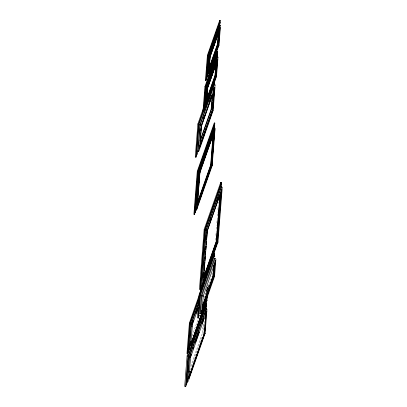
<?xml version="1.0" encoding="UTF-8"?>
<svg xmlns="http://www.w3.org/2000/svg" width="407" height="407" viewBox="0 0 407 407"><rect width="100%" height="100%" fill="white"/><g stroke="black" fill="none" stroke-linecap="round" stroke-linejoin="round"><path stroke-width="0.31" stroke-dasharray="2.04 1.53" d="M205.169 295.192L205.367 292.689M190.812 366.214L202.508 333.002L203.2 324.247M206.196 292.262L206.344 290.394M203.241 333.796L204.222 321.327M206.522 292.709L206.868 288.329M206.807 291.163L207.102 287.378M206.898 291.127L207.178 287.317M206.954 290.964L207.249 287.205M207.143 289.642L207.341 287.149M207.361 289.769L207.707 285.383M207.448 289.27L207.743 285.541M207.946 288.1L208.242 284.371M208.16 286.721L208.359 284.193M212.184 272.776L211.889 276.521L212.79 276.689M215.527 240.364L215.725 237.851M215.924 235.338L216.219 231.573M216.417 229.065L216.712 225.295M216.911 222.787L217.257 218.391M217.455 215.878L217.75 212.113M217.948 209.6L218.249 205.835M218.447 203.322L218.544 202.07M204.299 298.077L205.56 294.48M205.774 293.885L211.676 277.121M192.241 335.78L198.301 318.584M190.593 369.704L201.974 337.383M202.508 333.002L203.485 333.185"/><path stroke-width="0.61" d="M203.749 107.28L197.863 123.987L195.253 157.127L195.95 157.255L198.056 151.267M195.95 157.255L198.56 124.12L203.393 110.394M197.176 153.907A1.491 1.47 -42.7 0 1 197.074 154.238L196.433 154.823L198.83 124.41L204.736 107.636M199.338 150.142L198.814 151.109L197.756 151.643A1.267 1.252 -42.7 0 0 197.573 151.908L199.705 124.873L214.25 83.567A1.267 1.252 -42.7 0 0 214.316 83.883L215.094 84.753L215.211 85.841M198.224 151.358L200.3 125.046L214.642 84.31M214.433 128.078L214.825 123.072L214.296 122.975L197.273 171.316L193.874 214.474L194.398 214.575L196.082 209.798M200.269 141.254L201.45 126.267L212.663 94.429L211.477 109.417L200.269 141.254L200.193 138.863M200.442 135.714L200.59 133.822M200.839 130.672L201.038 128.149M194.398 214.575L197.802 171.413L214.825 123.072M199.516 149.247L201.389 125.473L215.033 86.737L213.161 110.506L199.516 149.247L199.059 149.16M195.329 212.037A1.109 1.094 -42.7 0 1 195.212 212.362L194.77 212.729L198.006 171.637L214.458 124.913L214.728 125.417A1.109 1.094 -42.7 0 1 214.713 125.758M205.148 107.102L203.48 111.839L202.951 111.742L204.93 86.635L217.226 51.714L217.755 51.811L217.358 56.832M207.616 75.738L205.952 80.474L205.423 80.377L207.402 55.271L219.699 20.35L220.228 20.447L219.978 23.586M196.968 209.188A1.475 1.46 -42.7 0 1 196.851 209.544L196.123 210.104A0.524 0.519 -42.7 0 0 195.94 210.175A0.839 0.829 -42.7 0 0 195.635 210.526L198.667 171.988L214.413 127.274A0.839 0.829 -42.7 0 0 214.56 127.712A0.524 0.519 -42.7 0 0 214.708 127.839L215.166 128.622A1.475 1.46 -42.7 0 1 215.14 128.999M203.48 111.839L205.459 86.737L217.755 51.811M205.952 80.474L207.931 55.372L220.228 20.447M217.643 54.502A1.109 1.094 -42.7 0 0 217.659 54.156L217.389 53.658L205.662 86.956L203.846 109.997L204.289 109.631A1.109 1.094 -42.7 0 0 204.411 109.305M206.878 77.941A1.109 1.094 -42.7 0 1 206.761 78.266L206.318 78.632L208.135 55.591L219.861 22.293L220.131 22.792A1.109 1.094 -42.7 0 1 220.116 23.138M196.123 210.104L199.115 172.12L214.708 127.839M198.006 192.623L198.102 191.361M198.402 187.566L198.504 186.299M198.799 182.504L198.901 181.237M197.176 203.703L197.324 201.826M197.604 198.621L197.751 196.739M198 193.605L198.158 191.188M198.392 188.589L198.545 186.706M198.799 183.058L198.987 181.064M199.237 177.93L199.384 176.048M218.071 57.738A1.475 1.46 -42.7 0 0 218.096 57.362L217.638 56.578A0.524 0.519 -42.7 0 1 217.496 56.446A0.839 0.829 -42.7 0 1 217.348 56.013L206.324 87.307L204.711 107.789A0.839 0.829 -42.7 0 1 205.011 107.438M220.543 26.374A1.475 1.46 -42.7 0 0 220.569 25.997L220.111 25.214A0.524 0.519 -42.7 0 1 219.968 25.081A0.839 0.829 -42.7 0 1 219.821 24.649L208.796 55.942L207.183 76.424A0.839 0.829 -42.7 0 1 207.484 76.073A0.524 0.519 -42.7 0 1 207.672 76.007L208.399 75.448A1.475 1.46 -42.7 0 0 208.516 75.086M212.993 135.419L210.668 164.932L197.258 203.012L197.426 203.388L199.145 181.624M199.242 180.382L199.827 172.919L215.008 129.675L214.662 129.609M214.54 130.596L211.777 165.629L196.759 208.445L197.105 208.506L199.944 172.441L199.598 172.38L200.972 168.478M205.016 107.443A0.524 0.519 -42.7 0 1 205.204 107.372L206.771 87.439L217.638 56.578M207.672 76.007L209.244 56.074L220.111 25.214M206.13 101.984L206.227 100.743M209.381 60.684L209.483 59.442M206.156 102.203L206.252 100.946M206.553 97.176L206.649 95.915M206.949 92.145L207.097 90.257M208.577 71.469L208.725 69.582M208.974 66.438L209.071 65.181M209.422 60.78L209.519 59.524M206.771 96.897L206.583 99.339L214.972 75.514L215.837 64.535L213.929 69.948M206.965 94.46L207.158 92.018M207.351 89.581L207.448 88.36L213.721 70.543M209.223 68.356L210.119 57L218.61 32.881L217.714 44.236L209.223 68.356L209.244 65.537M209.386 63.706L209.63 60.653M209.819 58.216L209.915 56.995L216.193 39.179M207.601 87.764L206.181 105.774L216.519 76.424L217.938 58.415L207.601 87.764L207.255 87.698M210.073 56.4L208.654 74.41L218.991 45.06L220.406 27.05L210.073 56.4L209.727 56.334L212.006 49.868M207.646 88.365L206.751 99.72L215.242 75.6L216.137 64.245L207.448 88.36M202.554 285.673L189.367 323.117L186.961 353.658L187.566 353.775L189.464 348.387M190.028 347.598L187.098 355.922L184.692 386.462L185.694 386.65L187.591 381.262M187.566 353.775L189.972 323.229L199.181 297.079M188.634 350.854A1.277 1.262 -42.7 0 1 188.502 351.231L187.988 351.653L190.206 323.484L199.257 297.787M185.694 386.65L188.1 356.105L206.649 303.439L205.647 303.251M186.762 383.735A1.277 1.262 -42.7 0 1 186.63 384.106L186.116 384.529L188.334 356.359L206.227 305.555L206.537 306.135A1.277 1.262 -42.7 0 1 206.522 306.527M190.522 347.578L190.064 348.417L189.235 348.789A1.038 1.023 -42.7 0 0 188.985 349.114L190.969 323.886L198.764 301.755M189.55 348.636L191.488 324.038L198.82 303.22M207.01 310.251L206.909 309.305L206.283 308.664A1.038 1.023 -42.7 0 1 206.176 308.267L189.097 356.761L187.108 381.995A1.038 1.023 -42.7 0 1 187.357 381.664L188.187 381.298L188.65 380.453M190.654 342.546L190.756 341.295M191.89 326.892L191.987 325.641M187.673 381.512L189.611 356.914L206.517 308.918M188.634 377.304L188.731 376.053M189.031 372.293L189.128 371.042M206.858 311.029L190.568 357.29L188.802 379.675L205.092 333.414L206.858 311.029L206.456 310.958M200.046 140.756L211.121 109.305L212.215 95.416M214.153 84.824L214.25 83.567M209.05 67.974L217.44 44.149L218.259 33.781M199.644 146.225L212.296 110.302L214.026 88.319M214.301 84.269L214.499 81.771M212.485 109.819L212.632 107.921M212.785 106.029L213.08 102.238M213.182 100.972L213.482 97.181M213.629 95.289L213.879 92.13M213.98 90.863L214.077 89.601M217.079 53.597L217.226 51.714M219.551 22.232L219.699 20.35M214.525 87.276L212.703 110.424L199.272 148.565M217.145 56.771L217.389 53.658M219.76 23.54L219.861 22.293M206.059 104.111L215.863 76.267L217.201 59.29M208.526 72.746L218.335 44.902L219.673 27.925M216.015 75.758L216.31 72.024M216.407 70.782L216.702 67.048M216.85 65.181L217.145 61.447M218.488 44.394L218.783 40.659M218.88 39.418L219.175 35.684M219.271 34.437L219.566 30.703M216.219 74.644L216.315 73.397M216.509 70.904L216.707 68.417M216.951 65.298L217.15 62.81M218.686 43.279L218.788 42.033M218.981 39.54L219.18 37.052M219.373 34.559L219.571 32.067M206.049 105.108L216.173 76.358L217.542 58.974M208.516 73.748L218.64 44.999L220.014 27.61M221.179 185.628L221.428 182.473L220.736 182.341L204.156 229.416L199.435 289.326L200.132 289.453L201.587 285.317M202.772 284.478L199.16 294.749L197.339 317.831L198.245 317.999L199.084 315.603M200.132 289.453L204.853 229.543L221.428 182.473M201.15 287.154A0.753 0.743 -42.7 0 1 200.468 287.754L205.042 229.746L221.093 184.168A0.753 0.743 -42.7 0 1 221.489 184.976M198.245 317.999L200.061 294.917L214.611 253.607L213.706 253.434M214.789 256.349A0.692 0.682 -42.7 0 0 214.789 256.084L214.24 255.448L200.264 295.136L198.611 316.158L199.364 315.761A0.692 0.682 -42.7 0 0 199.461 315.517M222.293 188.029A0.992 0.982 -42.7 0 0 221.637 186.92A0.778 0.768 -42.7 0 1 221.21 186.37L205.81 230.103L201.424 285.76A0.778 0.768 -42.7 0 1 202.035 285.404A0.992 0.982 -42.7 0 0 203.068 284.605M197.426 203.388L210.943 165.013L213.344 134.544M214.199 124.227L214.296 122.975M214.311 126.811L214.458 124.913M215.069 258.465A0.977 0.967 -42.7 0 1 214.474 257.865L201.221 295.543L199.766 314.006A0.977 0.967 -42.7 0 1 200.534 313.655L201.384 313.436L201.836 312.805M202.035 285.404L206.38 230.25L221.642 186.915M197.192 206.237L211.508 165.583L214.174 131.797M211.864 162.53L211.615 165.695L214.153 132.763L213.96 135.938M211.966 161.264L212.266 157.463M212.362 156.196L212.663 152.401M212.764 151.134L213.059 147.334M213.161 146.067L213.461 142.267M213.563 141L213.858 137.205M214.611 130.245L211.818 165.674L212.164 165.741L215.008 129.675M200.534 313.639L201.948 295.726L215.064 258.476L215.776 258.974L215.949 259.722M203.693 274.522L203.887 272.008M204.085 269.495L204.283 266.977M204.533 263.838L204.68 261.95M204.93 258.806L205.077 256.924M205.326 253.78L205.525 251.267M205.723 248.753L205.922 246.24M206.166 243.096L206.313 241.209M206.563 238.07L206.761 235.551M206.96 233.038L207.107 231.156L219.978 194.607L216.31 241.117L203.861 276.48M203.703 276.022L204.004 272.227M204.105 270.965L204.802 262.118M204.899 260.856L205.25 256.43M205.347 255.169L205.647 251.378M205.749 250.112L206.044 246.321M206.145 245.06L206.446 241.265M206.542 240.003L207.239 231.156L222.166 188.655L217.959 242.038L203.19 283.979L202.732 283.893M203.19 283.979L207.397 230.596M201.379 312.016L201.969 312.123L203.23 296.133L215.812 260.399L215.222 260.287M190.68 344.459L206.212 300.356L206.313 299.104M190.781 345.116L206.522 300.412L206.72 297.909M190.695 345.538L206.568 300.463L206.761 297.975M206.125 306.807L206.227 305.555M206.074 309.529L206.176 308.272M188.599 377.935L204.339 333.236L205.967 312.566M206.207 309.045L206.649 303.439M198.346 307.631L192.44 324.41L190.674 346.795L206.965 300.539L207.26 296.805M204.66 330.86L204.904 327.737M205.001 326.485L205.347 322.105M205.449 320.853L205.744 317.104M205.84 315.852L205.988 313.975M204.777 330.993L204.925 329.1M205.174 325.946L205.321 324.053M205.571 320.904L205.718 319.012M205.967 315.857L206.12 313.965M188.614 379.009L204.696 333.343L206.374 311.37L205.759 313.12M214.143 256.685L214.24 255.448M214.413 256.1L214.611 253.607M202.116 306.919L213.034 275.824L213.848 265.506M213.059 275.849L213.858 265.705M202.065 307.544L213.217 275.88L214.107 264.56M220.635 183.603L220.736 182.341M214.443 263.68L213.461 276.149L202.03 308.618M213.614 275.646L213.858 272.563M213.955 271.332L214.296 267.012M214.392 265.781L214.489 264.55M213.797 274.537L213.894 273.301M214.041 271.449L214.286 268.361M214.479 265.888L214.575 264.657M203.556 277.915L216.493 241.173L220.182 194.414M220.991 185.429L221.093 184.168M215.003 262.52L213.919 276.236L201.587 311.421M215.171 260.902L213.96 276.277L201.658 311.065M221.113 187.632L221.21 186.37M203.281 281.115L217.114 241.844L221.093 191.361M217.262 241.32L217.954 232.534M218.05 231.278L218.345 227.513M218.447 226.256L218.742 222.487M218.844 221.235L219.587 211.818M219.683 210.561L219.978 206.797M220.08 205.54L220.375 201.775M220.477 200.519L220.823 196.123M220.92 194.867L221.118 192.358M215.812 260.399L214.555 276.389L201.969 312.123M217.445 240.166L217.547 238.899M217.745 236.365L217.943 233.827M218.142 231.293L218.345 228.754M218.544 226.221L218.742 223.687M218.941 221.149L219.195 217.979M219.342 216.076L219.592 212.907M219.79 210.373L219.994 207.835M220.141 205.937L220.391 202.767M220.589 200.229L220.792 197.695M220.991 195.157L221.189 192.623M202.94 283.297L217.501 241.951L221.642 188.899M219.073 45.167L218.778 45.182M216.6 76.531L216.305 76.547M213.039 46.927L214.489 42.811M209.768 56.38L214.494 42.954M215.11 41.204L216.962 35.948M217.974 33.074L219.79 27.92M216.402 38.584L218.116 33.71M205.423 80.377L205.84 79.192M206.318 78.632L207.158 76.251M209.183 71.296L218.437 45.019M208.588 73.392L218.6 44.953L218.335 44.902M208.084 85.348L212.434 72.995M213.884 68.88L214.504 67.114M214.713 66.529L215.328 64.774M207.295 87.744L214.489 67.313M214.693 66.728L217.318 59.285M202.951 111.742L203.368 110.556M206.71 102.661L215.969 76.379M206.115 104.757L216.132 76.318L215.863 76.267M203.271 118.956L204.314 116.005M209.717 100.661L210.755 97.711M210.963 97.12L211.584 95.36M213.446 90.069L214.479 87.129L212.652 110.363L199.155 148.687M209.534 102.549L201.185 126.262L201.45 126.267M209.742 101.959L212.052 95.406M196.433 154.823L196.851 153.632M197.573 151.908L197.995 150.712M200.025 145.691L212.225 111.045M202.086 165.471L203.546 161.33M204.823 157.54L210.836 140.624M211.879 137.663L214.448 130.204M200.188 171.327L199.827 172.919M200.376 170.798L201.099 168.742M201.307 168.147L212.83 135.429M194.77 212.729L195.401 210.933M195.63 210.526L196.052 209.33M197.568 205.413L211.406 166.29M197.105 208.506L212.164 165.741M210.526 220.324L211.157 218.528M210.119 221.627L211.167 218.651M217.033 201.989L218.92 196.637M200.468 287.759L200.89 286.564M203.729 280.23L217.211 241.951M203.932 280.011L212.998 254.263M213.634 252.467L215.532 247.074M215.725 246.52L216.707 243.737M202.798 283.562L217.465 241.911L217.114 241.844M203.195 283.287L207.611 270.747M209.712 264.779L212.444 257.021M192.252 323.738L193.305 320.741M196.683 311.152L197.736 308.155M192.297 323.789L193.345 320.808M195.869 313.644L197.761 308.277M202.477 307.763L213.461 276.149L214.631 276.485L214.301 276.485M202.62 307.728L203.241 305.952M203.866 304.177L209.905 287.032M211.569 282.305L213.029 278.164M187.988 351.653L188.833 349.262M188.985 349.114L189.403 347.919M191.087 343.783L201.948 312.942M191.224 354.217L190.166 357.214L190.568 357.29M195.864 341.035L196.5 339.24M198.397 333.847L199.028 332.046M202.406 322.461L203.882 318.264M190.211 357.265L191.265 354.278M193.157 348.911L193.788 347.12M195.467 342.348L199.038 332.204M201.979 323.85L203.871 318.478M186.116 384.529L187.169 381.542M189.423 376.068L204.462 333.364M188.695 378.586L204.65 333.292L204.339 333.236M218.025 242.134L217.511 242.104M205.204 107.372L205.927 106.812A1.475 1.46 -42.7 0 0 206.049 106.451M204.93 333.562L205.179 333.511M211.879 165.853L212.24 165.822M206.547 300.651L207.051 300.631M218.64 44.999L218.991 45.06M207.402 55.271L207.931 55.372M216.173 76.358L216.519 76.424M204.93 86.635L205.459 86.737M212.296 110.302L213.161 110.506M197.863 123.987L198.56 124.12M211.508 165.583L211.777 165.629M197.273 171.316L197.802 171.413M204.156 229.416L204.853 229.543M217.501 241.951L217.959 242.038M199.16 294.749L200.061 294.917M202.635 296.026L203.23 296.133M206.212 300.356L206.522 300.412M206.568 300.463L206.965 300.539M189.367 323.117L189.972 323.229M204.696 333.343L205.092 333.414M187.098 355.922L188.1 356.105M200.264 295.136L201.053 295.36M205.042 229.746L205.657 229.935M208.135 55.591L208.628 55.759M205.662 86.956L206.156 87.123M198.83 124.41L199.486 124.634M198.006 171.637L198.499 171.805M190.206 323.484L190.776 323.677M188.334 356.359L188.904 356.552M217.44 44.149L217.714 44.236M214.972 75.514L215.242 75.6M211.121 109.305L211.477 109.417M210.668 164.932L210.943 165.013M201.221 295.543L203.154 296.052M189.158 356.786L190.481 357.193M205.81 230.103L207.326 230.525M191 323.896L192.353 324.318M208.796 55.942L209.997 56.319M206.324 87.307L207.524 87.683M199.705 124.873L201.292 125.366M198.667 171.988L199.873 172.365"/></g></svg>
